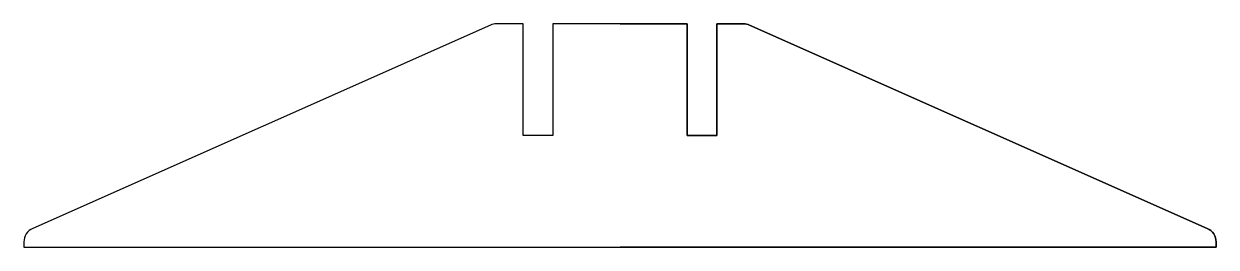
# Model space of a CAD drawing. Header units: millimetres. Extents: x -80 to 80, y 0 to 30.
import ezdxf

# ---------------------------------------------------------------- set-up
doc = ezdxf.new("R2010")
doc.units = ezdxf.units.MM

msp = doc.modelspace()

# ---------------------------------------------------------------- linework, layer by layer
for points in [[(0, 30), (-9, 30), (-9, 15), (-13, 15), (-13, 30), (-16.58, 30, 0.104939), (-17.39, 29.83), (-78.81, 2.53, 0.296392), (-80, 0.7), (-80, 0), (0, 0)], [(0, 30), (-9, 30), (-9, 15), (-13, 15), (-13, 30), (-16.58, 30, 0.104939), (-17.39, 29.83), (-78.81, 2.53, 0.296392), (-80, 0.7), (-80, 0), (0, 0)], [(0, 30), (-9, 30), (-9, 15), (-13, 15), (-13, 30), (-16.58, 30, 0.104939), (-17.39, 29.83), (-78.81, 2.53, 0.296392), (-80, 0.7), (-80, 0), (0, 0)], [(0, 30), (9, 30), (9, 15), (13, 15), (13, 30), (16.58, 30, -0.104939), (17.39, 29.83), (78.81, 2.53, -0.296392), (80, 0.7), (80, 0), (0, 0)], [(0, 0), (80, 0), (80, 0.7, 0.296392), (78.81, 2.53), (17.39, 29.83, 0.104939), (16.58, 30), (13, 30), (13, 15), (9, 15), (9, 30), (0, 30)]]:
    msp.add_lwpolyline(points, format="xyb")

doc.saveas('drawing.dxf')
